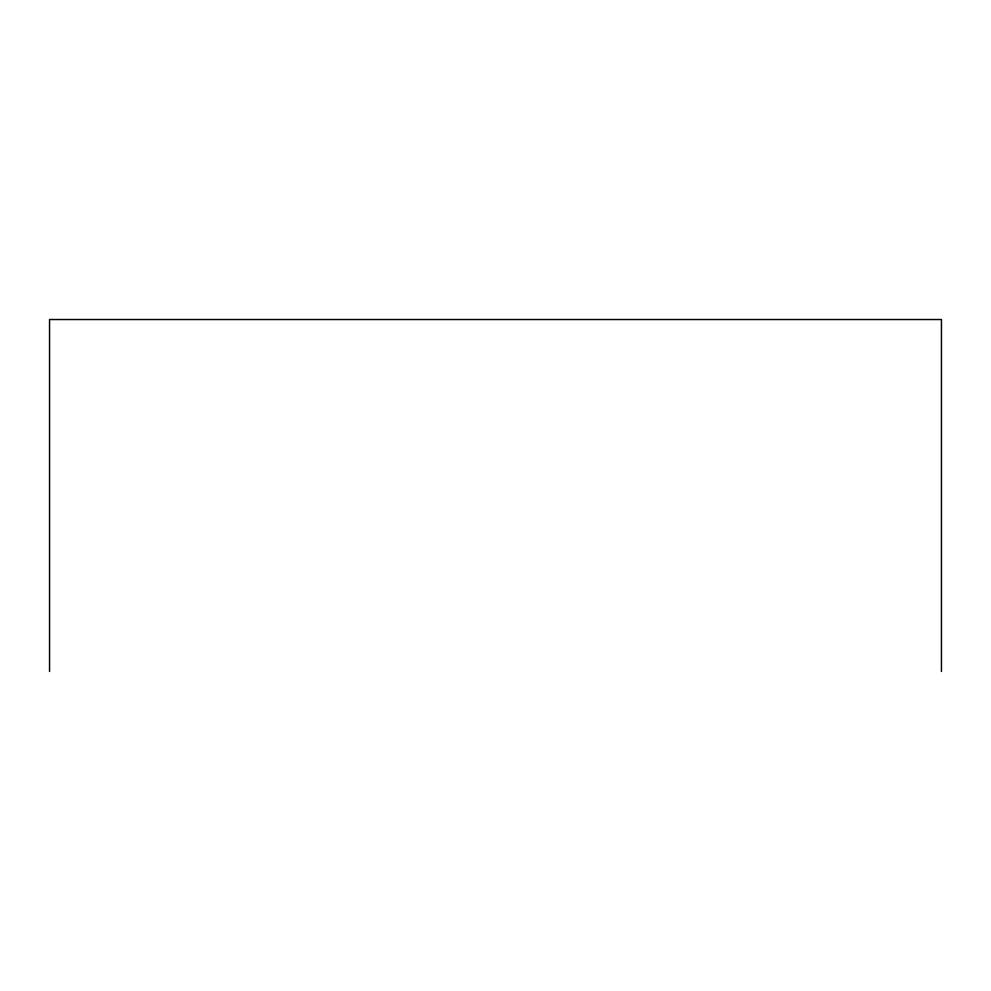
<?xml version="1.0" encoding="UTF-8"?>
<svg xmlns="http://www.w3.org/2000/svg" width="991" height="991" viewBox="0 0 991 991"><rect width="100%" height="100%" fill="white"/><g stroke="black" fill="none" stroke-linecap="round" stroke-linejoin="round"><path stroke-width="1.49" d="M941.45 671.477L941.45 319.523L49.55 319.523L49.55 671.477"/></g></svg>
